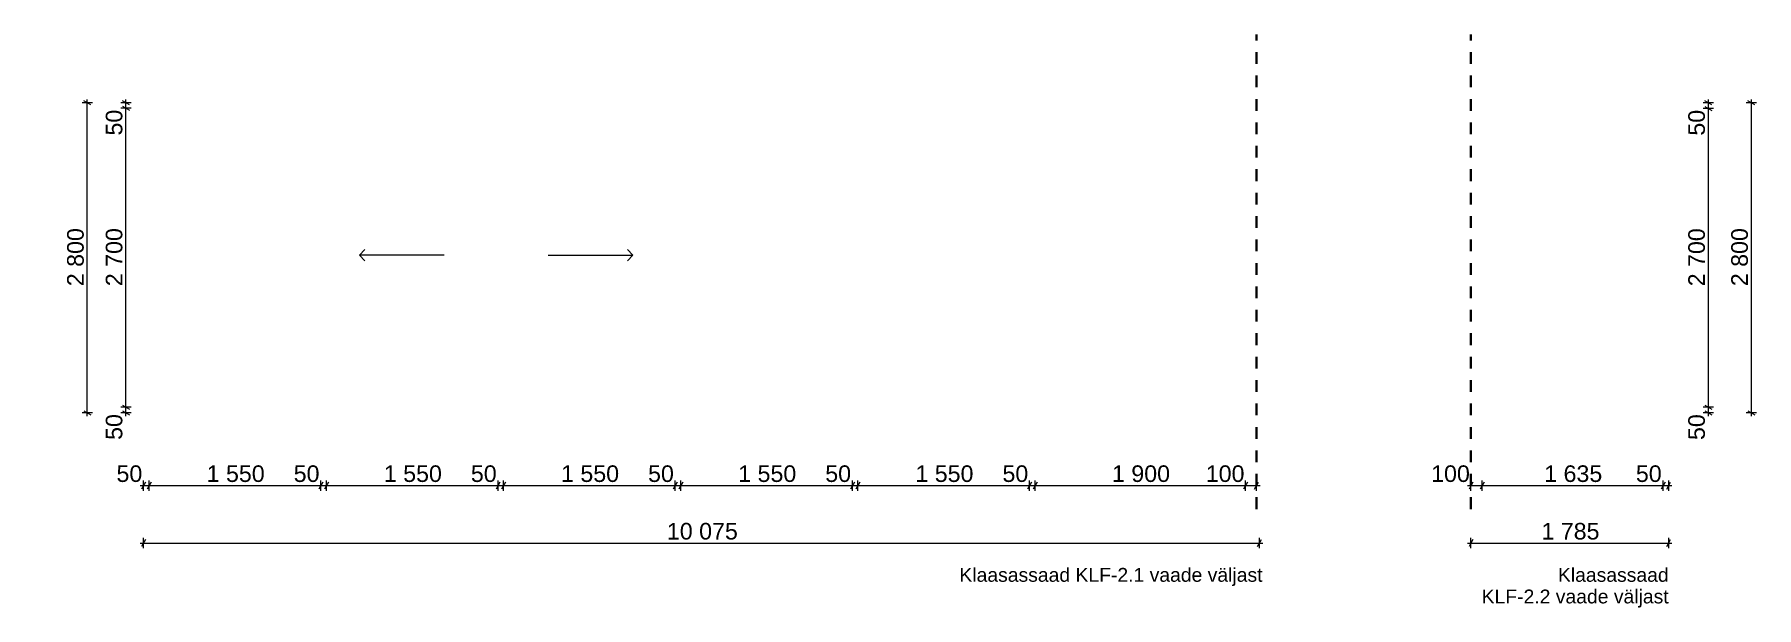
# Model space of a CAD drawing. Header units: millimetres. Extents: x 17876 to 33427, y 13378 to 18557.
import ezdxf

# ---------------------------------------------------------------- set-up
doc = ezdxf.new("R2010")
doc.units = ezdxf.units.MM
doc.header["$MEASUREMENT"] = 0
doc.linetypes.add('Dashed', pattern=[211.666667, 105.833333, -105.833333])
doc.layers.add('Dimensioning - General', color=7, linetype='Continuous')
for name, color, linetype, lineweight in [('Dimensioning - General_Pen_No__1', 7, 'Continuous', 13), ('New_0_Pen_No__1', 7, 'Continuous', 13), ('New_2D Drafting - General_Pen_No__1', 7, 'Continuous', 13), ('New_Shell - Roof_Pen_No__22', 8, 'Continuous', 35)]:
    doc.layers.add(name, color=color, linetype=linetype, lineweight=lineweight)
doc.styles.add('GENERATED_STYLE_1', font='')
doc.styles.get('GENERATED_STYLE_1').set_extended_font_data('Arial')
doc.dimstyles.new('GENERATED_STYLE__1', dxfattribs={"dimtxt": 150, "dimasz": 47.5, "dimexe": 0.18, "dimexo": 0.0625, "dimgap": 0, "dimtad": 1, "dimtih": 1, "dimtoh": 1, "dimdec": 0, "dimzin": 0, "dimdsep": 46, "dimtxsty": 'GENERATED_STYLE_1', "dimblk": 'ARROWHEAD_2', "dimblk1": 'ARROWHEAD_2', "dimblk2": 'ARROWHEAD_2', "dimcen": 0.09, "dimse1": 1, "dimse2": 1, "dimclrd": 7, "dimclre": 7, "dimclrt": 7, "dimadec": 0, "dimazin": 0, "dimtfac": 1, "dimtdec": 4, "dimtmove": 0, "dimatfit": 3, "dimfxl": 0, "dimtolj": 1, "dimtzin": 0, "dimarcsym": 0})
doc.dimstyles.new('GENERATED_STYLE__2', dxfattribs={"dimtxt": 150, "dimasz": 47.5, "dimexe": 0.18, "dimexo": 0.0625, "dimgap": 0, "dimtad": 1, "dimdec": 0, "dimzin": 0, "dimdsep": 46, "dimtxsty": 'GENERATED_STYLE_1', "dimblk": 'ARROWHEAD_2', "dimblk1": 'ARROWHEAD_2', "dimblk2": 'ARROWHEAD_2', "dimcen": 0.09, "dimse1": 1, "dimse2": 1, "dimclrd": 7, "dimclre": 7, "dimclrt": 7, "dimadec": 0, "dimazin": 0, "dimtfac": 1, "dimtdec": 4, "dimtmove": 0, "dimatfit": 3, "dimfxl": 0, "dimtolj": 1, "dimtzin": 0, "dimarcsym": 0})

# ---------------------------------------------------------------- blocks, each defined once
blk = doc.blocks.new('*D1')
at = {"layer": 'Dimensioning - General_Pen_No__1', "color": 7, "linetype": 'Continuous', "lineweight": 13}
for p, q in [((18832, 14481), (18862, 14481)), ((18880, 14512), (18844, 14449)), ((18862, 14434), (18862, 14527)), ((18862, 14481), (18912, 14481)), ((18930, 14512), (18894, 14449)), ((18912, 14434), (18912, 14527))]:
    blk.add_line(p, q, dxfattribs=at)
at = {"layer": 'Dimensioning - General_Pen_No__1', "color": 7, "lineweight": 13, "insert": (18617, 14511), "char_height": 150, "attachment_point": 7, "style": 'GENERATED_STYLE_1'}
blk.add_mtext('\\A1;{\\pql;\\fArial|b0|i0|c0|p34;50}', dxfattribs=at)
blk = doc.blocks.new('ARROWHEAD_2')
at = {"color": 0, "linetype": 'Continuous', "lineweight": 0}
for p, q in [((0, 0), (-1, 0)), ((-0.38, -0.66), (0.38, 0.66))]:
    blk.add_line(p, q, dxfattribs=at)
blk = doc.blocks.new('*D3')
at = {"layer": 'Dimensioning - General_Pen_No__1', "color": 7, "linetype": 'Continuous', "lineweight": 13}
for p, q in [((18930, 14512), (18894, 14449)), ((18912, 14434), (18912, 14527)), ((18912, 14481), (20462, 14481)), ((20480, 14512), (20444, 14449)), ((20462, 14434), (20462, 14527))]:
    blk.add_line(p, q, dxfattribs=at)
at = {"layer": 'Dimensioning - General_Pen_No__1', "color": 7, "lineweight": 13, "char_height": 150, "attachment_point": 7, "style": 'GENERATED_STYLE_1'}
for s, insert in [('\\A1;{\\pql;\\fArial|b0|i0|c0|p34;1\xa0550}', (19431, 14511)), ('\\A1;{\\pql;\\fArial|b0|i0|c0|p34;50}', (20217, 14511))]:
    blk.add_mtext(s, dxfattribs=dict(at, insert=insert))
blk = doc.blocks.new('*D4')
at = {"layer": 'Dimensioning - General_Pen_No__1', "color": 7, "linetype": 'Continuous', "lineweight": 13}
for p, q in [((20480, 14512), (20444, 14449)), ((20462, 14434), (20462, 14527)), ((20462, 14481), (20512, 14481)), ((20530, 14512), (20494, 14449)), ((20512, 14434), (20512, 14527))]:
    blk.add_line(p, q, dxfattribs=at)
blk = doc.blocks.new('*D5')
at = {"layer": 'Dimensioning - General_Pen_No__1', "color": 7, "linetype": 'Continuous', "lineweight": 13}
for p, q in [((20530, 14512), (20494, 14449)), ((20512, 14434), (20512, 14527)), ((20512, 14481), (22062, 14481)), ((22080, 14512), (22044, 14449)), ((22062, 14434), (22062, 14527))]:
    blk.add_line(p, q, dxfattribs=at)
at = {"layer": 'Dimensioning - General_Pen_No__1', "color": 7, "lineweight": 13, "char_height": 150, "attachment_point": 7, "style": 'GENERATED_STYLE_1'}
for s, insert in [('\\A1;{\\pql;\\fArial|b0|i0|c0|p34;1\xa0550}', (21031, 14511)), ('\\A1;{\\pql;\\fArial|b0|i0|c0|p34;50}', (21817, 14511))]:
    blk.add_mtext(s, dxfattribs=dict(at, insert=insert))
blk = doc.blocks.new('*D6')
at = {"layer": 'Dimensioning - General_Pen_No__1', "color": 7, "linetype": 'Continuous', "lineweight": 13}
for p, q in [((22080, 14512), (22044, 14449)), ((22062, 14434), (22062, 14527)), ((22062, 14481), (22112, 14481)), ((22130, 14512), (22094, 14449)), ((22112, 14434), (22112, 14527))]:
    blk.add_line(p, q, dxfattribs=at)
blk = doc.blocks.new('*D7')
at = {"layer": 'Dimensioning - General_Pen_No__1', "color": 7, "linetype": 'Continuous', "lineweight": 13}
for p, q in [((22130, 14512), (22094, 14449)), ((22112, 14434), (22112, 14527)), ((22112, 14481), (23662, 14481)), ((23680, 14512), (23644, 14449)), ((23662, 14434), (23662, 14527))]:
    blk.add_line(p, q, dxfattribs=at)
at = {"layer": 'Dimensioning - General_Pen_No__1', "color": 7, "lineweight": 13, "char_height": 150, "attachment_point": 7, "style": 'GENERATED_STYLE_1'}
for s, insert in [('\\A1;{\\pql;\\fArial|b0|i0|c0|p34;1\xa0550}', (22631, 14511)), ('\\A1;{\\pql;\\fArial|b0|i0|c0|p34;50}', (23417, 14511))]:
    blk.add_mtext(s, dxfattribs=dict(at, insert=insert))
blk = doc.blocks.new('*D8')
at = {"layer": 'Dimensioning - General_Pen_No__1', "color": 7, "linetype": 'Continuous', "lineweight": 13}
for p, q in [((23680, 14512), (23644, 14449)), ((23662, 14434), (23662, 14527)), ((23662, 14481), (23712, 14481)), ((23730, 14512), (23694, 14449)), ((23712, 14434), (23712, 14527))]:
    blk.add_line(p, q, dxfattribs=at)
blk = doc.blocks.new('*D9')
at = {"layer": 'Dimensioning - General_Pen_No__1', "color": 7, "linetype": 'Continuous', "lineweight": 13}
for p, q in [((23730, 14512), (23694, 14449)), ((23712, 14434), (23712, 14527)), ((23712, 14481), (25262, 14481)), ((25280, 14512), (25244, 14449)), ((25262, 14434), (25262, 14527))]:
    blk.add_line(p, q, dxfattribs=at)
at = {"layer": 'Dimensioning - General_Pen_No__1', "color": 7, "lineweight": 13, "char_height": 150, "attachment_point": 7, "style": 'GENERATED_STYLE_1'}
for s, insert in [('\\A1;{\\pql;\\fArial|b0|i0|c0|p34;1\xa0550}', (24231, 14511)), ('\\A1;{\\pql;\\fArial|b0|i0|c0|p34;50}', (25017, 14511))]:
    blk.add_mtext(s, dxfattribs=dict(at, insert=insert))
blk = doc.blocks.new('*D10')
at = {"layer": 'Dimensioning - General_Pen_No__1', "color": 7, "linetype": 'Continuous', "lineweight": 13}
for p, q in [((25280, 14512), (25244, 14449)), ((25262, 14434), (25262, 14527)), ((25262, 14481), (25312, 14481)), ((25330, 14512), (25294, 14449)), ((25312, 14434), (25312, 14527))]:
    blk.add_line(p, q, dxfattribs=at)
blk = doc.blocks.new('*D11')
at = {"layer": 'Dimensioning - General_Pen_No__1', "color": 7, "linetype": 'Continuous', "lineweight": 13}
for p, q in [((25330, 14512), (25294, 14449)), ((25312, 14434), (25312, 14527)), ((25312, 14481), (26862, 14481)), ((26880, 14512), (26844, 14449)), ((26862, 14434), (26862, 14527))]:
    blk.add_line(p, q, dxfattribs=at)
at = {"layer": 'Dimensioning - General_Pen_No__1', "color": 7, "lineweight": 13, "char_height": 150, "attachment_point": 7, "style": 'GENERATED_STYLE_1'}
for s, insert in [('\\A1;{\\pql;\\fArial|b0|i0|c0|p34;1\xa0550}', (25831, 14511)), ('\\A1;{\\pql;\\fArial|b0|i0|c0|p34;50}', (26617, 14511))]:
    blk.add_mtext(s, dxfattribs=dict(at, insert=insert))
blk = doc.blocks.new('*D12')
at = {"layer": 'Dimensioning - General_Pen_No__1', "color": 7, "linetype": 'Continuous', "lineweight": 13}
for p, q in [((26880, 14512), (26844, 14449)), ((26862, 14434), (26862, 14527)), ((26862, 14481), (26912, 14481)), ((26930, 14512), (26894, 14449)), ((26912, 14434), (26912, 14527))]:
    blk.add_line(p, q, dxfattribs=at)
blk = doc.blocks.new('*D13')
at = {"layer": 'Dimensioning - General_Pen_No__1', "color": 7, "linetype": 'Continuous', "lineweight": 13}
for p, q in [((26930, 14512), (26894, 14449)), ((26912, 14434), (26912, 14527)), ((26912, 14481), (28812, 14481)), ((28830, 14512), (28794, 14449)), ((28812, 14434), (28812, 14527))]:
    blk.add_line(p, q, dxfattribs=at)
at = {"layer": 'Dimensioning - General_Pen_No__1', "color": 7, "lineweight": 13, "char_height": 150, "attachment_point": 7, "style": 'GENERATED_STYLE_1'}
for s, insert in [('\\A1;{\\pql;\\fArial|b0|i0|c0|p34;1\xa0900}', (27606, 14511)), ('\\A1;{\\pql;\\fArial|b0|i0|c0|p34;100}', (28453, 14511))]:
    blk.add_mtext(s, dxfattribs=dict(at, insert=insert))
blk = doc.blocks.new('*D14')
at = {"layer": 'Dimensioning - General_Pen_No__1', "color": 7, "linetype": 'Continuous', "lineweight": 13}
for p, q in [((28830, 14512), (28794, 14449)), ((28812, 14434), (28812, 14527)), ((28812, 14481), (28912, 14481)), ((28894, 14449), (28930, 14512)), ((28912, 14434), (28912, 14527)), ((28912, 14481), (28943, 14481))]:
    blk.add_line(p, q, dxfattribs=at)
blk = doc.blocks.new('*D15')
at = {"layer": 'Dimensioning - General_Pen_No__1', "color": 7, "linetype": 'Continuous', "lineweight": 13}
for p, q in [((18862, 13914), (18862, 14008)), ((28937, 13914), (28937, 14008)), ((18832, 13961), (18862, 13961)), ((18880, 13993), (18844, 13930)), ((18862, 13961), (28937, 13961)), ((28919, 13930), (28955, 13993)), ((28937, 13961), (28968, 13961))]:
    blk.add_line(p, q, dxfattribs=at)
at = {"layer": 'Dimensioning - General_Pen_No__1', "color": 7, "lineweight": 13, "insert": (23587, 13991), "char_height": 150, "attachment_point": 7, "style": 'GENERATED_STYLE_1'}
blk.add_mtext('\\A1;{\\pql;\\fArial|b0|i0|c0|p34;10\xa0075}', dxfattribs=at)
blk = doc.blocks.new('*D16')
at = {"layer": 'Dimensioning - General_Pen_No__1', "color": 7, "linetype": 'Continuous', "lineweight": 13}
for p, q in [((18749, 15189), (18655, 15189)), ((18749, 15139), (18655, 15139)), ((18671, 15207), (18733, 15171)), ((18671, 15157), (18733, 15121)), ((18702, 15139), (18702, 15189)), ((18702, 15108), (18702, 15139))]:
    blk.add_line(p, q, dxfattribs=at)
at = {"layer": 'Dimensioning - General_Pen_No__1', "color": 7, "lineweight": 13, "insert": (18672, 14893), "char_height": 150, "attachment_point": 7, "rotation": 90, "style": 'GENERATED_STYLE_1'}
blk.add_mtext('\\A1;{\\pql;\\fArial|b0|i0|c0|p34;50}', dxfattribs=at)
blk = doc.blocks.new('*D17')
at = {"layer": 'Dimensioning - General_Pen_No__1', "color": 7, "linetype": 'Continuous', "lineweight": 13}
for p, q in [((18749, 17889), (18655, 17889)), ((18671, 17907), (18733, 17871)), ((18702, 15189), (18702, 17889)), ((18749, 15189), (18655, 15189)), ((18671, 15207), (18733, 15171))]:
    blk.add_line(p, q, dxfattribs=at)
at = {"layer": 'Dimensioning - General_Pen_No__1', "color": 7, "lineweight": 13, "char_height": 150, "attachment_point": 7, "rotation": 90, "style": 'GENERATED_STYLE_1'}
for s, insert in [('\\A1;{\\pql;\\fArial|b0|i0|c0|p34;50}', (18672, 17643)), ('\\A1;{\\pql;\\fArial|b0|i0|c0|p34;2\xa0700}', (18672, 16282))]:
    blk.add_mtext(s, dxfattribs=dict(at, insert=insert))
blk = doc.blocks.new('*D18')
at = {"layer": 'Dimensioning - General_Pen_No__1', "color": 7, "linetype": 'Continuous', "lineweight": 13}
for p, q in [((18749, 17939), (18655, 17939)), ((18749, 17889), (18655, 17889)), ((18733, 17921), (18671, 17957)), ((18671, 17907), (18733, 17871)), ((18702, 17939), (18702, 17969)), ((18702, 17889), (18702, 17939))]:
    blk.add_line(p, q, dxfattribs=at)
blk = doc.blocks.new('*D19')
at = {"layer": 'Dimensioning - General_Pen_No__1', "color": 7, "linetype": 'Continuous', "lineweight": 13}
for p, q in [((18400, 17939), (18307, 17939)), ((18385, 17921), (18322, 17957)), ((18353, 17939), (18353, 17969)), ((18353, 15139), (18353, 17939)), ((18400, 15139), (18307, 15139)), ((18322, 15157), (18385, 15121)), ((18353, 15108), (18353, 15139))]:
    blk.add_line(p, q, dxfattribs=at)
at = {"layer": 'Dimensioning - General_Pen_No__1', "color": 7, "lineweight": 13, "insert": (18323, 16282), "char_height": 150, "attachment_point": 7, "rotation": 90, "style": 'GENERATED_STYLE_1'}
blk.add_mtext('\\A1;{\\pql;\\fArial|b0|i0|c0|p34;2\xa0800}', dxfattribs=at)
blk = doc.blocks.new('*D20')
at = {"layer": 'Dimensioning - General_Pen_No__1', "color": 7, "linetype": 'Continuous', "lineweight": 13}
for p, q in [((30817, 14481), (30848, 14481)), ((30866, 14512), (30830, 14449)), ((30848, 14434), (30848, 14527)), ((30848, 14481), (30948, 14481)), ((30966, 14512), (30930, 14449)), ((30948, 14434), (30948, 14527))]:
    blk.add_line(p, q, dxfattribs=at)
at = {"layer": 'Dimensioning - General_Pen_No__1', "color": 7, "lineweight": 13, "insert": (30488, 14511), "char_height": 150, "attachment_point": 7, "style": 'GENERATED_STYLE_1'}
blk.add_mtext('\\A1;{\\pql;\\fArial|b0|i0|c0|p34;100}', dxfattribs=at)
blk = doc.blocks.new('*D21')
at = {"layer": 'Dimensioning - General_Pen_No__1', "color": 7, "linetype": 'Continuous', "lineweight": 13}
for p, q in [((30966, 14512), (30930, 14449)), ((30948, 14434), (30948, 14527)), ((30948, 14481), (32583, 14481)), ((32601, 14512), (32565, 14449)), ((32583, 14434), (32583, 14527))]:
    blk.add_line(p, q, dxfattribs=at)
at = {"layer": 'Dimensioning - General_Pen_No__1', "color": 7, "lineweight": 13, "char_height": 150, "attachment_point": 7, "style": 'GENERATED_STYLE_1'}
for s, insert in [('\\A1;{\\pql;\\fArial|b0|i0|c0|p34;1\xa0635}', (31509, 14511)), ('\\A1;{\\pql;\\fArial|b0|i0|c0|p34;50}', (32337, 14511))]:
    blk.add_mtext(s, dxfattribs=dict(at, insert=insert))
blk = doc.blocks.new('*D22')
at = {"layer": 'Dimensioning - General_Pen_No__1', "color": 7, "linetype": 'Continuous', "lineweight": 13}
for p, q in [((32601, 14512), (32565, 14449)), ((32583, 14434), (32583, 14527)), ((32583, 14481), (32633, 14481)), ((32615, 14449), (32651, 14512)), ((32633, 14434), (32633, 14527)), ((32633, 14481), (32663, 14481))]:
    blk.add_line(p, q, dxfattribs=at)
blk = doc.blocks.new('*D23')
at = {"layer": 'Dimensioning - General_Pen_No__1', "color": 7, "linetype": 'Continuous', "lineweight": 13}
for p, q in [((30848, 13914), (30848, 14008)), ((32633, 13914), (32633, 14008)), ((30817, 13961), (30848, 13961)), ((30866, 13993), (30830, 13930)), ((30848, 13961), (32633, 13961)), ((32615, 13930), (32651, 13993)), ((32633, 13961), (32663, 13961))]:
    blk.add_line(p, q, dxfattribs=at)
at = {"layer": 'Dimensioning - General_Pen_No__1', "color": 7, "lineweight": 13, "insert": (31484, 13991), "char_height": 150, "attachment_point": 7, "style": 'GENERATED_STYLE_1'}
blk.add_mtext('\\A1;{\\pql;\\fArial|b0|i0|c0|p34;1\xa0785}', dxfattribs=at)
blk = doc.blocks.new('*D24')
at = {"layer": 'Dimensioning - General_Pen_No__1', "color": 7, "linetype": 'Continuous', "lineweight": 13}
for p, q in [((33039, 15188), (32945, 15188)), ((33039, 15138), (32945, 15138)), ((32961, 15206), (33023, 15170)), ((32961, 15156), (33023, 15120)), ((32992, 15138), (32992, 15188)), ((32992, 15107), (32992, 15138))]:
    blk.add_line(p, q, dxfattribs=at)
at = {"layer": 'Dimensioning - General_Pen_No__1', "color": 7, "lineweight": 13, "insert": (32962, 14892), "char_height": 150, "attachment_point": 7, "rotation": 90, "style": 'GENERATED_STYLE_1'}
blk.add_mtext('\\A1;{\\pql;\\fArial|b0|i0|c0|p34;50}', dxfattribs=at)
blk = doc.blocks.new('*D25')
at = {"layer": 'Dimensioning - General_Pen_No__1', "color": 7, "linetype": 'Continuous', "lineweight": 13}
for p, q in [((33039, 17888), (32945, 17888)), ((32961, 17906), (33023, 17870)), ((32992, 15188), (32992, 17888)), ((33039, 15188), (32945, 15188)), ((32961, 15206), (33023, 15170))]:
    blk.add_line(p, q, dxfattribs=at)
at = {"layer": 'Dimensioning - General_Pen_No__1', "color": 7, "lineweight": 13, "char_height": 150, "attachment_point": 7, "rotation": 90, "style": 'GENERATED_STYLE_1'}
for s, insert in [('\\A1;{\\pql;\\fArial|b0|i0|c0|p34;50}', (32962, 17642)), ('\\A1;{\\pql;\\fArial|b0|i0|c0|p34;2\xa0700}', (32962, 16281))]:
    blk.add_mtext(s, dxfattribs=dict(at, insert=insert))
blk = doc.blocks.new('*D26')
at = {"layer": 'Dimensioning - General_Pen_No__1', "color": 7, "linetype": 'Continuous', "lineweight": 13}
for p, q in [((33039, 17938), (32945, 17938)), ((33039, 17888), (32945, 17888)), ((33023, 17920), (32961, 17956)), ((32961, 17906), (33023, 17870)), ((32992, 17938), (32992, 17969)), ((32992, 17888), (32992, 17938))]:
    blk.add_line(p, q, dxfattribs=at)
blk = doc.blocks.new('*D27')
at = {"layer": 'Dimensioning - General_Pen_No__1', "color": 7, "linetype": 'Continuous', "lineweight": 13}
for p, q in [((33427, 17938), (33333, 17938)), ((33411, 17920), (33348, 17956)), ((33380, 17938), (33380, 17969)), ((33380, 15138), (33380, 17938)), ((33427, 15138), (33333, 15138)), ((33348, 15156), (33411, 15120)), ((33380, 15107), (33380, 15138))]:
    blk.add_line(p, q, dxfattribs=at)
at = {"layer": 'Dimensioning - General_Pen_No__1', "color": 7, "lineweight": 13, "insert": (33350, 16282), "char_height": 150, "attachment_point": 7, "rotation": 90, "style": 'GENERATED_STYLE_1'}
blk.add_mtext('\\A1;{\\pql;\\fArial|b0|i0|c0|p34;2\xa0800}', dxfattribs=at)

msp = doc.modelspace()

# ---------------------------------------------------------------- linework, layer by layer
at = {"layer": 'New_2D Drafting - General_Pen_No__1', "color": 7, "linetype": 'Continuous', "lineweight": 13}
for p, q in [((20810.5, 16562.3), (20860.5, 16612.3)), ((21575.7, 16562.3), (20810.5, 16562.3)), ((20810.5, 16562.3), (20860.5, 16512.3)), ((22514.9, 16562.3), (23280.1, 16562.3)), ((23280.1, 16562.3), (23230.1, 16612.3)), ((23280.1, 16562.3), (23230.1, 16512.3))]:
    msp.add_line(p, q, dxfattribs=at)
at = {"layer": 'New_Shell - Roof_Pen_No__22', "color": 8, "linetype": 'Dashed', "lineweight": 35}
for p, q in [((28912.4, 14268.7), (28912.4, 18556.5)), ((30847.9, 14268.7), (30847.9, 18556.5))]:
    msp.add_line(p, q, dxfattribs=at)

# ---------------------------------------------------------------- texts
at = {"layer": 'New_0_Pen_No__1', "color": 7, "linetype": 'Continuous', "lineweight": 13, "insert": (27596.9, 13736.3), "char_height": 125, "attachment_point": 2, "style": 'GENERATED_STYLE_1'}
msp.add_mtext('\\A1;{\\pqc;\\fArial|b0|i0|c0|p34;Klaasassaad KLF-2.1 vaade väljast}', dxfattribs=at)
at = {"layer": 'New_0_Pen_No__1', "color": 7, "linetype": 'Continuous', "lineweight": 13, "insert": (32632.9, 13736.3), "char_height": 125, "attachment_point": 3, "line_spacing_factor": 0.937793, "style": 'GENERATED_STYLE_1'}
msp.add_mtext('\\A1;{\\pqr;\\fArial|b0|i0|c0|p34;Klaasassaad \\P\\pqr;\\fArial|b0|i0|c0|p34;KLF-2.2 vaade väljast}', dxfattribs=at)

# ---------------------------------------------------------------- dimensions: what is measured, and where the dimension line sits
at = {"layer": 'Dimensioning - General', "color": 7, "linetype": 'Continuous', "lineweight": 13}
for base, p1, p2, picture, middle in [((18353.5, 17938.7), (18702, 15138.7), (18702, 17938.7), '*D19', (18248.5, 16539.9)), ((18702, 17888.7), (18912.4, 15188.7), (18912.4, 17888.7), '*D17', (18597, 16539.9)), ((18702, 17938.7), (18912.4, 17888.7), (18862.4, 17938.7), '*D18', (18597, 17757.3)), ((32992.1, 17887.7), (32582.9, 15187.7), (32582.9, 17887.7), '*D25', (32887.1, 16538.9)), ((32992.1, 17938.1), (32582.9, 17887.7), (32632.9, 17938.1), '*D26', (32887.1, 17756.3)), ((33379.7, 17938.1), (32992.1, 15138.1), (32992.1, 17938.1), '*D27', (33274.7, 16539.2)), ((18702, 15188.7), (18862.4, 15138.7), (18912.4, 15188.7), '*D16', (18597, 15007.3)), ((32992.1, 15187.7), (32632.9, 15138.1), (32582.9, 15187.7), '*D24', (32887.1, 15006.7))]:
    dim = msp.add_linear_dim(base=base, p1=p1, p2=p2, angle=90, dimstyle='GENERATED_STYLE__2', dxfattribs=at)
    dim.commit()
    dim.dimension.update_dxf_attribs({"geometry": picture, "text_midpoint": middle, "dimtype": 160, "text_rotation": 90})
for base, p1, p2, picture, middle in [((20462.4, 14480.6), (18912.4, 15188.7), (20462.4, 15303.8), '*D3', (19688.6, 14585.6)), ((20512.4, 14480.6), (20462.4, 15303.8), (20512.4, 15264.5), '*D4', (20331.1, 14585.6)), ((22062.4, 14480.6), (20512.4, 15264.5), (22062.4, 15338.4), '*D5', (21288.6, 14585.6)), ((22112.4, 14480.6), (22062.4, 15338.4), (22112.4, 15363.6), '*D6', (21931.1, 14585.6)), ((23662.4, 14480.6), (22112.4, 15363.6), (23662.4, 15328.5), '*D7', (22888.6, 14585.6)), ((23712.4, 14480.6), (23662.4, 15328.5), (23712.4, 15188.7), '*D8', (23531.1, 14585.6)), ((18912.4, 14480.6), (18862.4, 15138.7), (18912.4, 15188.7), '*D1', (18731.1, 14585.6)), ((25262.4, 14480.6), (23712.4, 15188.7), (25262.4, 15188.7), '*D9', (24488.6, 14585.6)), ((25312.4, 14480.6), (25262.4, 15188.7), (25312.4, 15138.7), '*D10', (25131.1, 14585.6)), ((26862.4, 14480.6), (25312.4, 15138.7), (26862.4, 15188.7), '*D11', (26088.6, 14585.6)), ((26912.4, 14480.6), (26862.4, 15188.7), (26912.4, 15188.7), '*D12', (26731.1, 14585.6)), ((28812.4, 14480.6), (26912.4, 15188.7), (28812.4, 15188.7), '*D13', (27863.6, 14585.6)), ((28912.4, 14480.6), (28812.4, 15188.7), (28912.4, 15138.7), '*D14', (28624.4, 14585.6)), ((30947.9, 14480.6), (30847.9, 15138.1), (30947.9, 15187.7), '*D20', (30659.9, 14585.6)), ((32582.9, 14480.6), (30947.9, 15187.7), (32582.9, 15187.7), '*D21', (31766.6, 14585.6)), ((32632.9, 14480.6), (32582.9, 15187.7), (32632.9, 15138.1), '*D22', (32451.5, 14585.6)), ((28937.4, 13961.3), (18862.4, 14726.8), (28937.4, 14726.8), '*D15', (23901.4, 14066.3)), ((32632.9, 13961.3), (30847.9, 14480.6), (32632.9, 14480.6), '*D23', (31741.6, 14066.3))]:
    dim = msp.add_linear_dim(base=base, p1=p1, p2=p2, dimstyle='GENERATED_STYLE__1', dxfattribs=at)
    dim.commit()
    dim.dimension.update_dxf_attribs({"geometry": picture, "text_midpoint": middle, "dimtype": 160})

doc.saveas('drawing.dxf')
